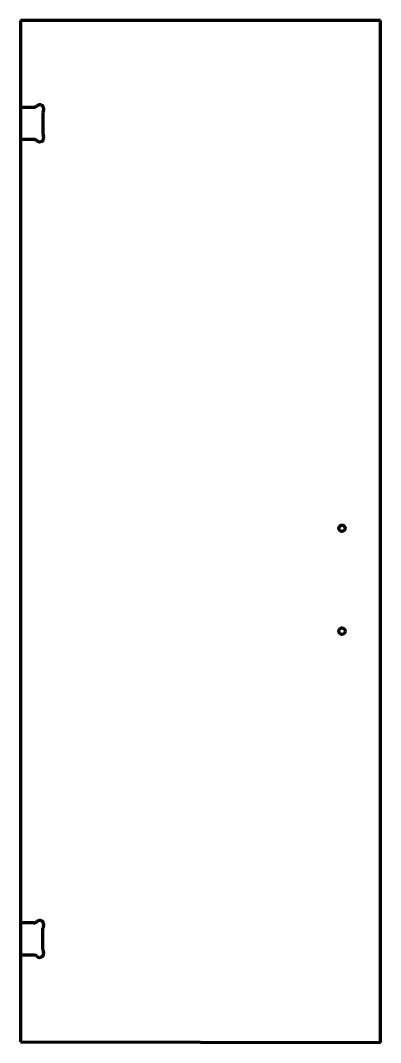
# Model space of a CAD drawing. Header units: inches. Extents: x 0 to 28, y 0 to 79.5.
import ezdxf

# ---------------------------------------------------------------- set-up
doc = ezdxf.new("R2010")
doc.units = ezdxf.units.IN
doc.header["$MEASUREMENT"] = 0
doc.layers.add('1', color=7, linetype='Continuous')

msp = doc.modelspace()

# ---------------------------------------------------------------- linework, layer by layer
at = {"color": 7, "lineweight": 90}
for p, q in [((0, 79.5), (0, 0.062)), ((28, 79.5), (0, 79.5)), ((28, 0), (28, 79.5)), ((0, 0.062), (28, 0))]:
    msp.add_line(p, q, dxfattribs=at)
at = {"layer": '1', "color": 7, "lineweight": 90}
for p, q in [((0, 72.75), (1.028, 72.75)), ((1.75, 72.339), (1.75, 70.661)), ((1.028, 70.25), (0, 70.25)), ((1.028, 9.312), (0, 9.312)), ((1.75, 7.224), (1.75, 8.901)), ((0, 6.812), (1.028, 6.812))]:
    msp.add_line(p, q, dxfattribs=at)
at = {"layer": '1', "color": 1, "lineweight": 90}
for centre in [(25, 40), (25, 32)]:
    msp.add_circle(centre, 0.25, dxfattribs=at)
at = {"layer": '1', "color": 7, "lineweight": 90}
for centre, radius, start, end in [((1.028, 73.125), 0.375, 270, 313.34176), ((1.5, 72.625), 0.312, 335.38002, 493.34176), ((2.125, 72.339), 0.375, 155.38002, 180), ((1.028, 69.875), 0.375, 46.65824, 90), ((1.5, 70.375), 0.312, 226.65824, 384.61998), ((2.125, 70.661), 0.375, 180, 204.61998), ((1.028, 9.688), 0.375, 270, 313.34176), ((1.5, 9.188), 0.312, 335.38002, 493.34176), ((2.125, 8.901), 0.375, 155.38002, 180), ((2.125, 7.224), 0.375, 180, 204.61998), ((1.028, 6.438), 0.375, 46.65824, 90), ((1.5, 6.938), 0.312, 226.65824, 384.61998)]:
    msp.add_arc(centre, radius, start, end, dxfattribs=at)

doc.saveas('drawing.dxf')
